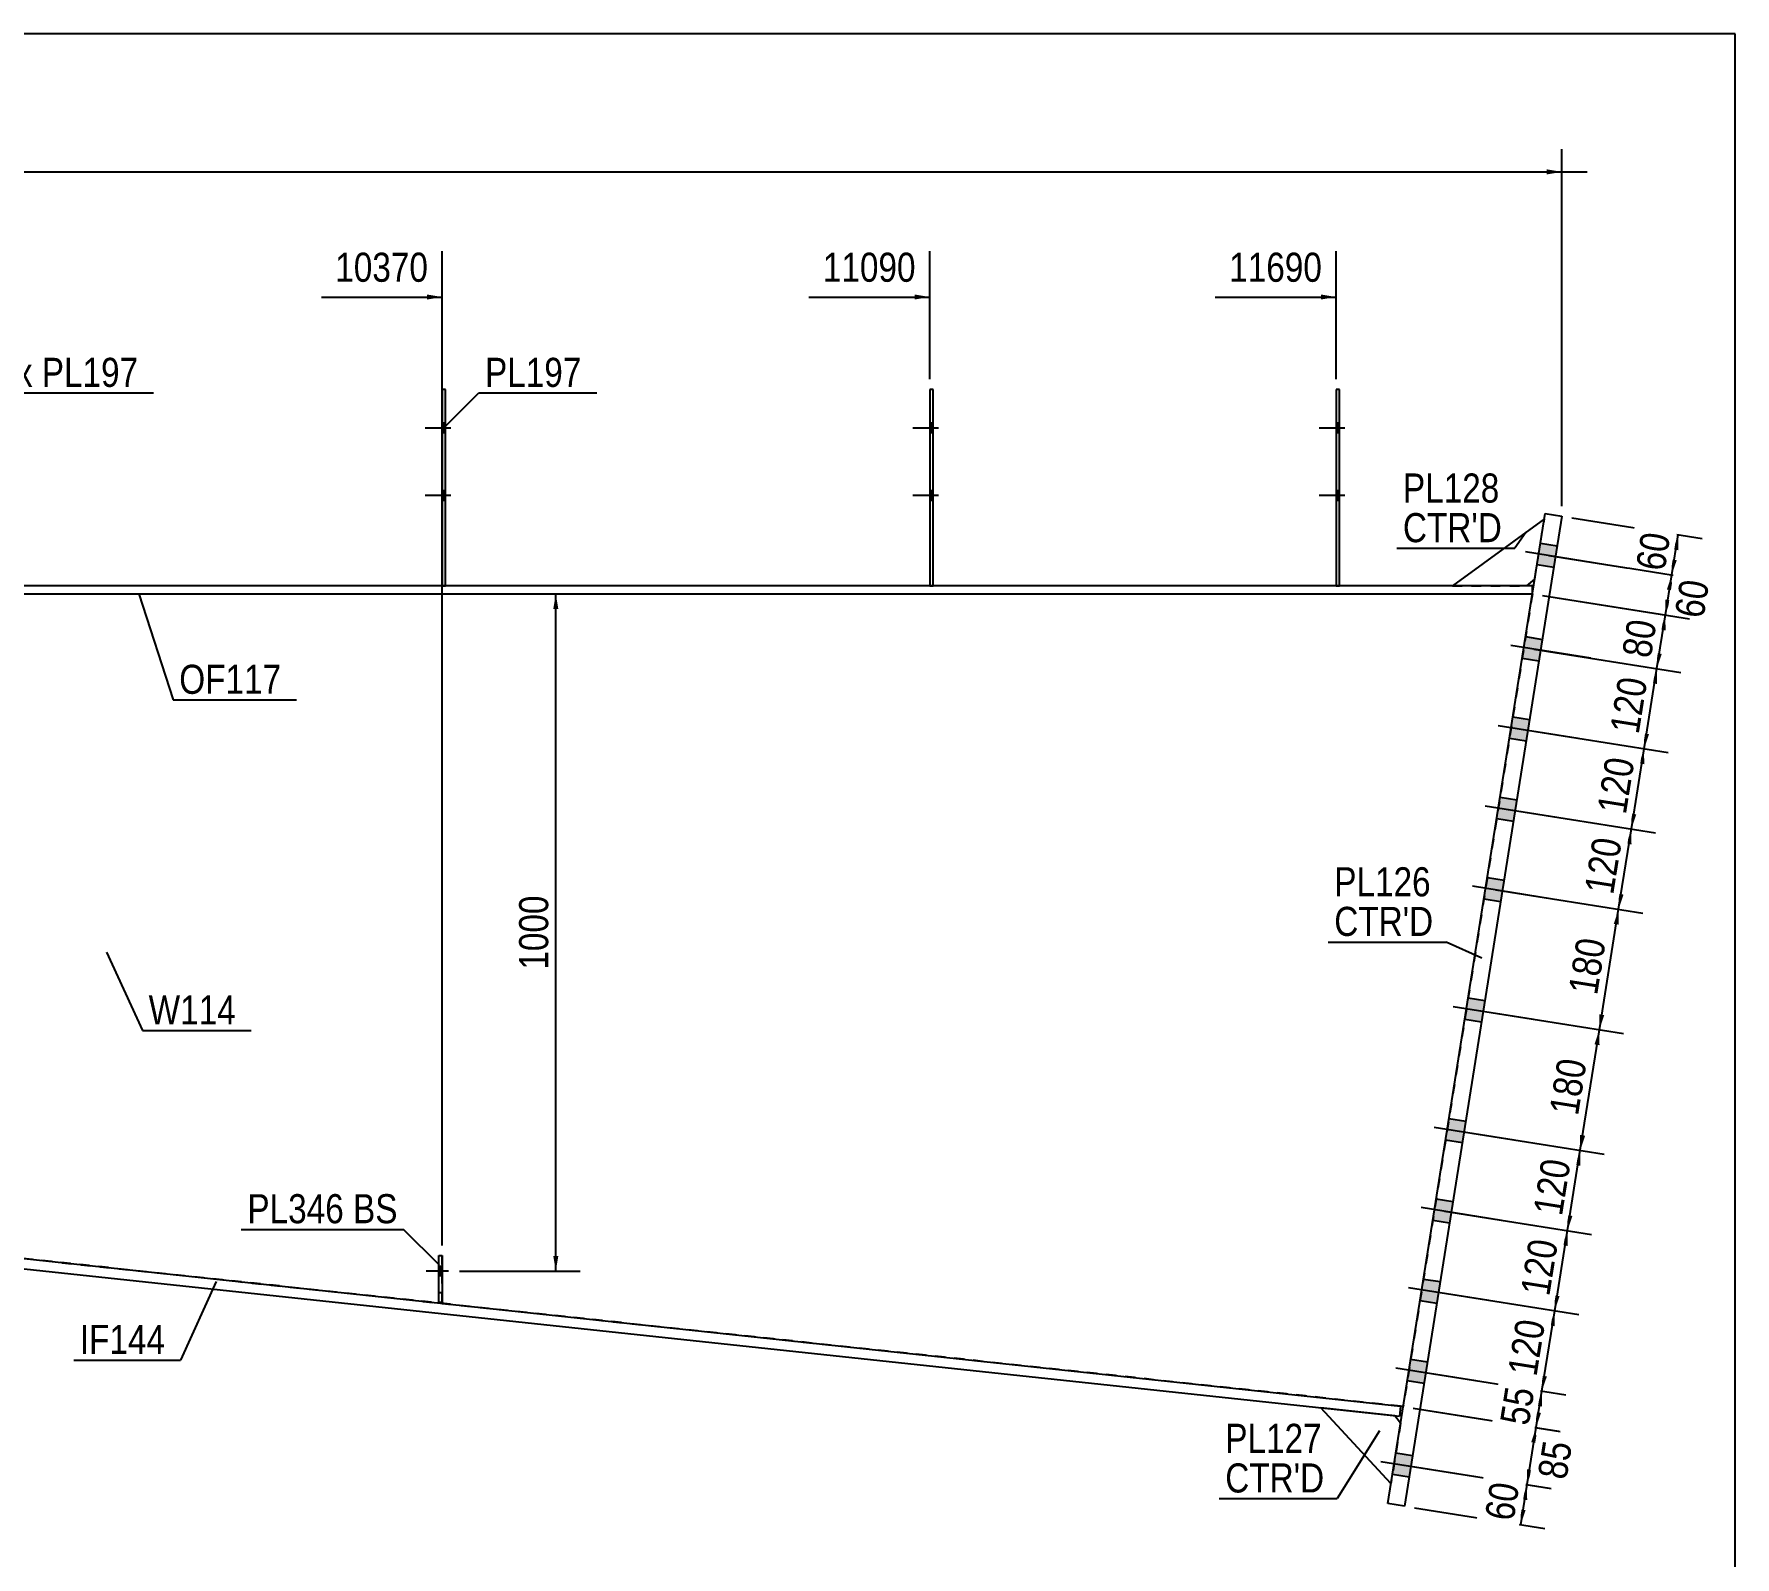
# Model space of a CAD drawing. Header units: millimetres. Extents: x -19 to 383, y -192 to 85.
# Drawn here: x 215.6 to 383.1, y -64.8 to 85.1 of the extents above; entities that cross this region are included whole.
import ezdxf

# ---------------------------------------------------------------- set-up
doc = ezdxf.new("R2010")
doc.units = ezdxf.units.MM
doc.linetypes.add('DXK_LINE_DOT1', pattern=[1.8814, 0.9407, -0.9407])
doc.linetypes.add('DXK_LINE_DOT2', pattern=[3.9198, 1.9599, -1.9599])
doc.styles.add('Arial Narrow', font='ARIALN.TTF', dxfattribs={"height": 0.2})

# ---------------------------------------------------------------- blocks, each defined once
blk = doc.blocks.new('Unknown-623477751-13654')
at = {"color": 5, "linetype": 'Continuous'}
for p, q in [((383.08, 85.13), (-16.92, 85.13)), ((383.08, -191.87), (383.08, 85.13))]:
    blk.add_line(p, q, dxfattribs=at)
blk = doc.blocks.new('Part-623477751-7496 - 7455')
at = {"color": 2, "linetype": 'Continuous'}
for p, q in [((364.31, 37.38), (355.27, 30.8)), ((362.6, 30.8), (363.37, 31.46))]:
    blk.add_line(p, q, dxfattribs=at)
at = {"color": 7, "linetype": 'DXK_LINE_DOT1'}
for p, q in [((363.37, 31.46), (364.31, 37.38)), ((355.27, 30.8), (362.6, 30.8))]:
    blk.add_line(p, q, dxfattribs=at)
blk = doc.blocks.new('Part-623477751-7477 - 7455')
at = {"color": 2, "linetype": 'Continuous'}
for p, q in [((363.14, 30.8), (199.7, 30.8)), ((363.14, 30), (363.14, 30.8)), ((199.7, 30), (363.14, 30))]:
    blk.add_line(p, q, dxfattribs=at)
blk = doc.blocks.new('Part-623477751-7481 - 7455')
at = {"color": 7, "linetype": 'DXK_LINE_DOT1'}
for p, q in [((199.7, 30), (363.14, 30)), ((363.14, 30), (350.42, -50.01)), ((350.16, -49.98), (199.7, -33.85)), ((199.7, -33.85), (350.42, -49.99))]:
    blk.add_line(p, q, dxfattribs=at)
at = {"color": 2, "linetype": 'Continuous'}
blk.add_line((350.42, -50.01), (350.16, -49.98), dxfattribs=at)
blk = doc.blocks.new('Part-623477751-7553 - 7455')
at = {"color": 7, "linetype": 'DXK_LINE_DOT1'}
for p, q in [((255.47, -39.79), (255.47, -35.16)), ((255.47, -35.16), (255.81, -35.16)), ((255.81, -39.79), (255.81, -35.16)), ((255.47, -38.79), (255.81, -38.79)), ((255.81, -39.79), (255.47, -39.79))]:
    blk.add_line(p, q, dxfattribs=at)
blk = doc.blocks.new('Part-623477751-7489 - 7455')
at = {"color": 2, "linetype": 'Continuous'}
for p, q in [((204.47, -34.36), (204.37, -35.35)), ((204.47, -34.36), (350.16, -49.98)), ((204.37, -35.35), (350.05, -50.98)), ((350.16, -49.98), (350.05, -50.98))]:
    blk.add_line(p, q, dxfattribs=at)
blk = doc.blocks.new('Part-623477751-7491 - 7455')
at = {"color": 2, "linetype": 'Continuous'}
for p, q in [((348.89, -59.58), (364.4, 37.9)), ((366.04, 37.64), (350.54, -59.84)), ((364.4, 37.9), (366.04, 37.64)), ((350.54, -59.84), (348.89, -59.58))]:
    blk.add_line(p, q, dxfattribs=at)
blk = doc.blocks.new('Part-623477751-7494 - 7455')
at = {"color": 2, "linetype": 'Continuous'}
for p, q in [((349.21, -57.59), (342.3, -50.15)), ((349.59, -50.93), (342.3, -50.15)), ((350.15, -51.66), (349.59, -50.93))]:
    blk.add_line(p, q, dxfattribs=at)
at = {"color": 7, "linetype": 'DXK_LINE_DOT1'}
blk.add_line((350.15, -51.66), (349.21, -57.59), dxfattribs=at)
blk = doc.blocks.new('Bolt-623477751-7574 - 7455')
at = {"linetype": 'Continuous'}
for points in [[(344.14, 45.87), (344.14, 46.8), (343.81, 46.8), (343.81, 45.87)], [(344.14, 45.87), (344.14, 46.8), (343.81, 46.8), (343.81, 45.87)], [(344.14, 39.2), (344.14, 40.13), (343.81, 40.13), (343.81, 39.2)], [(344.14, 39.2), (344.14, 40.13), (343.81, 40.13), (343.81, 39.2)]]:
    blk.add_hatch(color=3, dxfattribs=at).paths.add_polyline_path(points)
at = {"color": 3, "linetype": 'Continuous'}
for p, q in [((344.67, 46.33), (342.14, 46.33)), ((344.67, 46.33), (342.14, 46.33)), ((344.14, 46.8), (343.81, 46.8)), ((344.14, 46.8), (343.81, 46.8)), ((344.14, 45.87), (343.81, 45.87)), ((344.14, 45.87), (343.81, 45.87)), ((344.67, 39.67), (342.14, 39.67)), ((344.67, 39.67), (342.14, 39.67)), ((344.14, 40.13), (343.81, 40.13)), ((344.14, 40.13), (343.81, 40.13)), ((344.14, 39.2), (343.81, 39.2)), ((344.14, 39.2), (343.81, 39.2))]:
    blk.add_line(p, q, dxfattribs=at)
blk = doc.blocks.new('Bolt-623477751-7575 - 7455')
at = {"linetype": 'Continuous'}
for points in [[(304.14, 45.87), (304.14, 46.8), (303.81, 46.8), (303.81, 45.87)], [(304.14, 45.87), (304.14, 46.8), (303.81, 46.8), (303.81, 45.87)], [(304.14, 39.2), (304.14, 40.13), (303.81, 40.13), (303.81, 39.2)], [(304.14, 39.2), (304.14, 40.13), (303.81, 40.13), (303.81, 39.2)]]:
    blk.add_hatch(color=3, dxfattribs=at).paths.add_polyline_path(points)
at = {"color": 3, "linetype": 'Continuous'}
for p, q in [((304.67, 46.33), (302.14, 46.33)), ((304.67, 46.33), (302.14, 46.33)), ((304.14, 46.8), (303.81, 46.8)), ((304.14, 46.8), (303.81, 46.8)), ((304.14, 45.87), (303.81, 45.87)), ((304.14, 45.87), (303.81, 45.87)), ((304.67, 39.67), (302.14, 39.67)), ((304.67, 39.67), (302.14, 39.67)), ((304.14, 40.13), (303.81, 40.13)), ((304.14, 40.13), (303.81, 40.13)), ((304.14, 39.2), (303.81, 39.2)), ((304.14, 39.2), (303.81, 39.2))]:
    blk.add_line(p, q, dxfattribs=at)
blk = doc.blocks.new('Part-623477751-7512 - 7455')
at = {"color": 2, "linetype": 'Continuous'}
for p, q in [((344.14, 50.13), (343.81, 50.13)), ((343.81, 50.13), (343.81, 30.8)), ((344.14, 30.8), (344.14, 50.13))]:
    blk.add_line(p, q, dxfattribs=at)
at = {"color": 7, "linetype": 'DXK_LINE_DOT1'}
blk.add_line((343.81, 30.8), (344.14, 30.8), dxfattribs=at)
blk = doc.blocks.new('Part-623477751-7513 - 7455')
at = {"color": 2, "linetype": 'Continuous'}
for p, q in [((304.14, 50.13), (303.81, 50.13)), ((303.81, 50.13), (303.81, 30.8)), ((304.14, 30.8), (304.14, 50.13))]:
    blk.add_line(p, q, dxfattribs=at)
at = {"color": 7, "linetype": 'DXK_LINE_DOT1'}
blk.add_line((303.81, 30.8), (304.14, 30.8), dxfattribs=at)
blk = doc.blocks.new('Part-623477751-7522 - 7455')
at = {"color": 2, "linetype": 'Continuous'}
for p, q in [((256.14, 50.13), (255.81, 50.13)), ((255.81, 50.13), (255.81, 30.8)), ((256.14, 30.8), (256.14, 50.13))]:
    blk.add_line(p, q, dxfattribs=at)
at = {"color": 7, "linetype": 'DXK_LINE_DOT1'}
blk.add_line((255.81, 30.8), (256.14, 30.8), dxfattribs=at)
blk = doc.blocks.new('Part-623477751-7556 - 7455')
at = {"color": 2, "linetype": 'Continuous'}
for p, q in [((255.47, -39.79), (255.47, -35.16)), ((255.47, -35.16), (255.81, -35.16)), ((255.81, -35.16), (255.81, -39.79)), ((255.81, -39.79), (255.47, -39.79))]:
    blk.add_line(p, q, dxfattribs=at)
blk = doc.blocks.new('Bolt-623477751-7561 - 7455')
at = {"linetype": 'Continuous'}
for points in [[(363.94, 35), (363.6, 32.9), (365.25, 32.64), (365.58, 34.74)], [(363.94, 35), (363.6, 32.9), (365.25, 32.64), (365.58, 34.74)], [(363.94, 35), (363.6, 32.9), (365.25, 32.64), (365.58, 34.74)], [(363.94, 35), (363.6, 32.9), (365.25, 32.64), (365.58, 34.74)], [(362.47, 25.79), (362.14, 23.68), (363.78, 23.42), (364.12, 25.52)], [(362.47, 25.79), (362.14, 23.68), (363.78, 23.42), (364.12, 25.52)], [(362.47, 25.79), (362.14, 23.68), (363.78, 23.42), (364.12, 25.52)], [(362.47, 25.79), (362.14, 23.68), (363.78, 23.42), (364.12, 25.52)], [(361.21, 17.89), (360.88, 15.78), (362.52, 15.52), (362.86, 17.62)], [(361.21, 17.89), (360.88, 15.78), (362.52, 15.52), (362.86, 17.62)], [(361.21, 17.89), (360.88, 15.78), (362.52, 15.52), (362.86, 17.62)], [(361.21, 17.89), (360.88, 15.78), (362.52, 15.52), (362.86, 17.62)], [(359.96, 9.98), (359.62, 7.88), (361.27, 7.62), (361.6, 9.72)], [(359.96, 9.98), (359.62, 7.88), (361.27, 7.62), (361.6, 9.72)], [(359.96, 9.98), (359.62, 7.88), (361.27, 7.62), (361.6, 9.72)], [(359.96, 9.98), (359.62, 7.88), (361.27, 7.62), (361.6, 9.72)], [(358.7, 2.08), (358.37, -0.02), (360.01, -0.28), (360.35, 1.82)], [(358.7, 2.08), (358.37, -0.02), (360.01, -0.28), (360.35, 1.82)], [(358.7, 2.08), (358.37, -0.02), (360.01, -0.28), (360.35, 1.82)], [(358.7, 2.08), (358.37, -0.02), (360.01, -0.28), (360.35, 1.82)], [(356.81, -9.78), (356.48, -11.89), (358.12, -12.15), (358.46, -10.04)], [(356.81, -9.78), (356.48, -11.89), (358.12, -12.15), (358.46, -10.04)], [(356.81, -9.78), (356.48, -11.89), (358.12, -12.15), (358.46, -10.04)], [(356.81, -9.78), (356.48, -11.89), (358.12, -12.15), (358.46, -10.04)], [(354.92, -21.66), (354.59, -23.76), (356.24, -24.03), (356.57, -21.92)], [(354.92, -21.66), (354.59, -23.76), (356.24, -24.03), (356.57, -21.92)], [(354.92, -21.66), (354.59, -23.76), (356.24, -24.03), (356.57, -21.92)], [(354.92, -21.66), (354.59, -23.76), (356.24, -24.03), (356.57, -21.92)], [(353.67, -29.56), (353.33, -31.66), (354.98, -31.93), (355.31, -29.82)], [(353.67, -29.56), (353.33, -31.66), (354.98, -31.93), (355.31, -29.82)], [(353.67, -29.56), (353.33, -31.66), (354.98, -31.93), (355.31, -29.82)], [(353.67, -29.56), (353.33, -31.66), (354.98, -31.93), (355.31, -29.82)], [(352.41, -37.46), (352.08, -39.57), (353.72, -39.83), (354.06, -37.72)], [(352.41, -37.46), (352.08, -39.57), (353.72, -39.83), (354.06, -37.72)], [(352.41, -37.46), (352.08, -39.57), (353.72, -39.83), (354.06, -37.72)], [(352.41, -37.46), (352.08, -39.57), (353.72, -39.83), (354.06, -37.72)], [(351.15, -45.36), (350.82, -47.47), (352.47, -47.73), (352.8, -45.62)], [(351.15, -45.36), (350.82, -47.47), (352.47, -47.73), (352.8, -45.62)], [(351.15, -45.36), (350.82, -47.47), (352.47, -47.73), (352.8, -45.62)], [(351.15, -45.36), (350.82, -47.47), (352.47, -47.73), (352.8, -45.62)], [(349.69, -54.58), (349.35, -56.68), (351, -56.95), (351.33, -54.84)], [(349.69, -54.58), (349.35, -56.68), (351, -56.95), (351.33, -54.84)], [(349.69, -54.58), (349.35, -56.68), (351, -56.95), (351.33, -54.84)], [(349.69, -54.58), (349.35, -56.68), (351, -56.95), (351.33, -54.84)]]:
    blk.add_hatch(color=3, dxfattribs=at).paths.add_polyline_path(points)
at = {"color": 3, "linetype": 'Continuous'}
for p, q in [((362.47, 34.16), (370.35, 32.9)), ((362.47, 34.16), (370.35, 32.9)), ((362.47, 34.16), (370.35, 32.9)), ((362.47, 34.16), (370.35, 32.9)), ((363.94, 35), (365.58, 34.74)), ((363.94, 35), (365.58, 34.74)), ((363.94, 35), (365.58, 34.74)), ((363.94, 35), (365.58, 34.74)), ((363.6, 32.9), (365.25, 32.64)), ((363.6, 32.9), (365.25, 32.64)), ((363.6, 32.9), (365.25, 32.64)), ((363.6, 32.9), (365.25, 32.64)), ((362.47, 25.79), (364.12, 25.52)), ((362.47, 25.79), (364.12, 25.52)), ((362.47, 25.79), (364.12, 25.52)), ((362.47, 25.79), (364.12, 25.52)), ((361, 24.94), (368.89, 23.69)), ((361, 24.94), (368.89, 23.69)), ((361, 24.94), (368.89, 23.69)), ((361, 24.94), (368.89, 23.69)), ((362.14, 23.68), (363.78, 23.42)), ((362.14, 23.68), (363.78, 23.42)), ((362.14, 23.68), (363.78, 23.42)), ((362.14, 23.68), (363.78, 23.42)), ((359.75, 17.04), (367.63, 15.79)), ((359.75, 17.04), (367.63, 15.79)), ((359.75, 17.04), (367.63, 15.79)), ((359.75, 17.04), (367.63, 15.79)), ((361.21, 17.89), (362.86, 17.62)), ((361.21, 17.89), (362.86, 17.62)), ((361.21, 17.89), (362.86, 17.62)), ((361.21, 17.89), (362.86, 17.62)), ((360.88, 15.78), (362.52, 15.52)), ((360.88, 15.78), (362.52, 15.52)), ((360.88, 15.78), (362.52, 15.52)), ((360.88, 15.78), (362.52, 15.52)), ((358.49, 9.14), (366.37, 7.88)), ((358.49, 9.14), (366.37, 7.88)), ((358.49, 9.14), (366.37, 7.88)), ((358.49, 9.14), (366.37, 7.88)), ((359.96, 9.98), (361.6, 9.72)), ((359.96, 9.98), (361.6, 9.72)), ((359.96, 9.98), (361.6, 9.72)), ((359.96, 9.98), (361.6, 9.72)), ((359.62, 7.88), (361.27, 7.62)), ((359.62, 7.88), (361.27, 7.62)), ((359.62, 7.88), (361.27, 7.62)), ((359.62, 7.88), (361.27, 7.62)), ((358.7, 2.08), (360.35, 1.82)), ((358.7, 2.08), (360.35, 1.82)), ((358.7, 2.08), (360.35, 1.82)), ((358.7, 2.08), (360.35, 1.82)), ((357.23, 1.24), (365.12, -0.02)), ((357.23, 1.24), (365.12, -0.02)), ((357.23, 1.24), (365.12, -0.02)), ((357.23, 1.24), (365.12, -0.02)), ((358.37, -0.02), (360.01, -0.28)), ((358.37, -0.02), (360.01, -0.28)), ((358.37, -0.02), (360.01, -0.28)), ((358.37, -0.02), (360.01, -0.28)), ((356.81, -9.78), (358.46, -10.04)), ((356.81, -9.78), (358.46, -10.04)), ((356.81, -9.78), (358.46, -10.04)), ((356.81, -9.78), (358.46, -10.04)), ((355.35, -10.63), (363.23, -11.88)), ((355.35, -10.63), (363.23, -11.88)), ((355.35, -10.63), (363.23, -11.88)), ((355.35, -10.63), (363.23, -11.88)), ((356.48, -11.89), (358.12, -12.15)), ((356.48, -11.89), (358.12, -12.15)), ((356.48, -11.89), (358.12, -12.15)), ((356.48, -11.89), (358.12, -12.15)), ((354.92, -21.66), (356.57, -21.92)), ((354.92, -21.66), (356.57, -21.92)), ((354.92, -21.66), (356.57, -21.92)), ((354.92, -21.66), (356.57, -21.92)), ((353.46, -22.5), (361.34, -23.76)), ((353.46, -22.5), (361.34, -23.76)), ((353.46, -22.5), (361.34, -23.76)), ((353.46, -22.5), (361.34, -23.76)), ((354.59, -23.76), (356.24, -24.03)), ((354.59, -23.76), (356.24, -24.03)), ((354.59, -23.76), (356.24, -24.03)), ((354.59, -23.76), (356.24, -24.03)), ((353.67, -29.56), (355.31, -29.82)), ((353.67, -29.56), (355.31, -29.82)), ((353.67, -29.56), (355.31, -29.82)), ((353.67, -29.56), (355.31, -29.82)), ((352.2, -30.4), (360.08, -31.66)), ((352.2, -30.4), (360.08, -31.66)), ((352.2, -30.4), (360.08, -31.66)), ((352.2, -30.4), (360.08, -31.66)), ((353.33, -31.66), (354.98, -31.93)), ((353.33, -31.66), (354.98, -31.93)), ((353.33, -31.66), (354.98, -31.93)), ((353.33, -31.66), (354.98, -31.93)), ((350.94, -38.31), (358.83, -39.56)), ((350.94, -38.31), (358.83, -39.56)), ((350.94, -38.31), (358.83, -39.56)), ((350.94, -38.31), (358.83, -39.56)), ((352.41, -37.46), (354.06, -37.72)), ((352.41, -37.46), (354.06, -37.72)), ((352.41, -37.46), (354.06, -37.72)), ((352.41, -37.46), (354.06, -37.72)), ((352.08, -39.57), (353.72, -39.83)), ((352.08, -39.57), (353.72, -39.83)), ((352.08, -39.57), (353.72, -39.83)), ((352.08, -39.57), (353.72, -39.83)), ((349.69, -46.21), (357.57, -47.46)), ((349.69, -46.21), (357.57, -47.46)), ((349.69, -46.21), (357.57, -47.46)), ((349.69, -46.21), (357.57, -47.46)), ((351.15, -45.36), (352.8, -45.62)), ((351.15, -45.36), (352.8, -45.62)), ((351.15, -45.36), (352.8, -45.62)), ((351.15, -45.36), (352.8, -45.62)), ((350.82, -47.47), (352.47, -47.73)), ((350.82, -47.47), (352.47, -47.73)), ((350.82, -47.47), (352.47, -47.73)), ((350.82, -47.47), (352.47, -47.73)), ((349.69, -54.58), (351.33, -54.84)), ((349.69, -54.58), (351.33, -54.84)), ((349.69, -54.58), (351.33, -54.84)), ((349.69, -54.58), (351.33, -54.84)), ((348.22, -55.42), (356.1, -56.68)), ((348.22, -55.42), (356.1, -56.68)), ((348.22, -55.42), (356.1, -56.68)), ((348.22, -55.42), (356.1, -56.68)), ((349.35, -56.68), (351, -56.95)), ((349.35, -56.68), (351, -56.95)), ((349.35, -56.68), (351, -56.95)), ((349.35, -56.68), (351, -56.95))]:
    blk.add_line(p, q, dxfattribs=at)
blk = doc.blocks.new('Bolt-623477751-7584 - 7455')
at = {"linetype": 'Continuous'}
for points in [[(256.14, 45.87), (256.14, 46.8), (255.81, 46.8), (255.81, 45.87)], [(256.14, 45.87), (256.14, 46.8), (255.81, 46.8), (255.81, 45.87)], [(256.14, 39.2), (256.14, 40.13), (255.81, 40.13), (255.81, 39.2)], [(256.14, 39.2), (256.14, 40.13), (255.81, 40.13), (255.81, 39.2)]]:
    blk.add_hatch(color=3, dxfattribs=at).paths.add_polyline_path(points)
at = {"color": 3, "linetype": 'Continuous'}
for p, q in [((256.67, 46.33), (254.14, 46.33)), ((256.67, 46.33), (254.14, 46.33)), ((256.14, 46.8), (255.81, 46.8)), ((256.14, 46.8), (255.81, 46.8)), ((256.14, 45.87), (255.81, 45.87)), ((256.14, 45.87), (255.81, 45.87)), ((256.67, 39.67), (254.14, 39.67)), ((256.67, 39.67), (254.14, 39.67)), ((256.14, 40.13), (255.81, 40.13)), ((256.14, 40.13), (255.81, 40.13)), ((256.14, 39.2), (255.81, 39.2)), ((256.14, 39.2), (255.81, 39.2))]:
    blk.add_line(p, q, dxfattribs=at)
blk = doc.blocks.new('Bolt-623477751-7615 - 7455')
at = {"color": 3, "linetype": 'DXK_LINE_DOT2'}
for p, q in [((256.44, -36.69), (254.24, -36.69)), ((255.81, -36.23), (255.47, -36.23)), ((255.81, -37.16), (255.47, -37.16))]:
    blk.add_line(p, q, dxfattribs=at)
blk = doc.blocks.new('Bolt-623477751-7618 - 7455')
at = {"linetype": 'Continuous'}
blk.add_hatch(color=3, dxfattribs=at).paths.add_polyline_path([(255.81, -37.16), (255.81, -36.23), (255.47, -36.23), (255.47, -37.16)])
at = {"color": 3, "linetype": 'Continuous'}
for p, q in [((256.44, -36.69), (254.24, -36.69)), ((255.81, -36.23), (255.47, -36.23)), ((255.81, -37.16), (255.47, -37.16))]:
    blk.add_line(p, q, dxfattribs=at)
blk = doc.blocks.new('StraightDimension-623477751-21213 - 7455')
at = {"linetype": 'Continuous'}
blk.add_hatch(color=7, dxfattribs=at).paths.add_polyline_path([(254.31, 59.48), (255.81, 59.23), (254.31, 58.98)])
at = {"color": 7, "linetype": 'Continuous'}
for p, q in [((255.81, -34.16), (255.81, 63.73)), ((243.92, 59.23), (255.81, 59.23))]:
    blk.add_line(p, q, dxfattribs=at)
at = {"color": 0}
blk.add_wipeout([(255.03, 60.13), (255.03, 64.33), (244.69, 64.33), (244.69, 60.13)], dxfattribs=at)
at = {"color": 3, "style": 'Arial Narrow'}
blk.add_text('10370', height=2.863, dxfattribs=at).set_placement((245.29, 60.73))
blk = doc.blocks.new('StraightDimension-623477751-13848 - 7455')
at = {"linetype": 'Continuous'}
blk.add_hatch(color=7, dxfattribs=at).paths.add_polyline_path([(364.54, 71.8), (366.04, 71.55), (364.54, 71.3)])
at = {"color": 7, "linetype": 'Continuous'}
for p, q in [((366.04, 38.64), (366.04, 73.8)), ((-1.33, 71.55), (366.04, 71.55)), ((366.04, 71.55), (368.54, 71.55))]:
    blk.add_line(p, q, dxfattribs=at)
blk = doc.blocks.new('StraightDimension-623477751-20077 - 7455')
at = {"linetype": 'Continuous'}
for points in [[(371.14, -2.49), (371.62, -1.05), (371.63, -2.57)], [(370.21, -11.48), (369.73, -12.92), (369.72, -11.4)]]:
    blk.add_hatch(color=7, dxfattribs=at).paths.add_polyline_path(points)
at = {"color": 7, "linetype": 'Continuous'}
for p, q in [((359.52, 0.87), (373.99, -1.43)), ((369.73, -12.92), (371.62, -1.05)), ((357.63, -11), (372.1, -13.3))]:
    blk.add_line(p, q, dxfattribs=at)
at = {"color": 0}
blk.add_wipeout([(371.05, -3.66), (366.9, -3), (365.85, -9.6), (370, -10.26)], dxfattribs=at)
at = {"color": 3, "style": 'Arial Narrow'}
blk.add_text('180', height=2.863, rotation=80.9647, dxfattribs=at).set_placement((369.5, -9.58))
blk = doc.blocks.new('StraightDimension-623477751-21211 - 7455')
at = {"linetype": 'Continuous'}
blk.add_hatch(color=7, dxfattribs=at).paths.add_polyline_path([(342.31, 59.48), (343.81, 59.23), (342.31, 58.98)])
at = {"color": 7, "linetype": 'Continuous'}
for p, q in [((343.81, 51.13), (343.81, 63.73)), ((331.92, 59.23), (343.81, 59.23))]:
    blk.add_line(p, q, dxfattribs=at)
at = {"color": 0}
blk.add_wipeout([(343.03, 60.13), (343.03, 64.33), (332.69, 64.33), (332.69, 60.13)], dxfattribs=at)
at = {"color": 3, "style": 'Arial Narrow'}
blk.add_text('11690', height=2.863, dxfattribs=at).set_placement((333.29, 60.73))
blk = doc.blocks.new('StraightDimension-623477751-15944 - 7455')
at = {"linetype": 'Continuous'}
for points in [[(266.75, 28.5), (267, 30), (267.25, 28.5)], [(267.25, -35.19), (267, -36.69), (266.75, -35.19)]]:
    blk.add_hatch(color=7, dxfattribs=at).paths.add_polyline_path(points)
at = {"color": 7, "linetype": 'Continuous'}
for p, q in [((257.52, 30), (269.4, 30)), ((267, -36.69), (267, 30)), ((257.52, -36.69), (269.4, -36.69))]:
    blk.add_line(p, q, dxfattribs=at)
at = {"color": 0}
blk.add_wipeout([(266.85, 0.91), (262.65, 0.91), (262.65, -7.6), (266.85, -7.6)], dxfattribs=at)
at = {"color": 3, "style": 'Arial Narrow'}
blk.add_text('1000', height=2.863, rotation=90.0002, dxfattribs=at).set_placement((266.25, -7))
blk = doc.blocks.new('StraightDimension-623477751-20071 - 7455')
at = {"linetype": 'Continuous'}
for points in [[(377, 34.38), (377.48, 35.82), (377.49, 34.3)], [(377.34, 33.31), (376.85, 31.87), (376.84, 33.39)]]:
    blk.add_hatch(color=7, dxfattribs=at).paths.add_polyline_path(points)
at = {"color": 7, "linetype": 'Continuous'}
for p, q in [((367.03, 37.48), (379.85, 35.44)), ((376.85, 31.87), (377.48, 35.82)), ((364.76, 33.79), (379.23, 31.49))]:
    blk.add_line(p, q, dxfattribs=at)
at = {"color": 0}
blk.add_wipeout([(377.4, 36.27), (373.25, 36.93), (372.49, 32.13), (376.64, 31.47)], dxfattribs=at)
at = {"color": 3, "style": 'Arial Narrow'}
blk.add_text('60', height=2.863, rotation=80.9647, dxfattribs=at).set_placement((376.14, 32.16))
blk = doc.blocks.new('StraightDimension-623477751-20072 - 7455')
at = {"linetype": 'Continuous'}
for points in [[(376.37, 30.43), (376.85, 31.87), (376.87, 30.35)], [(376.71, 29.36), (376.23, 27.92), (376.22, 29.44)]]:
    blk.add_hatch(color=7, dxfattribs=at).paths.add_polyline_path(points)
at = {"color": 7, "linetype": 'Continuous'}
for p, q in [((364.76, 33.79), (379.08, 31.52)), ((376.23, 27.92), (376.85, 31.87)), ((364.13, 29.84), (378.45, 27.57))]:
    blk.add_line(p, q, dxfattribs=at)
at = {"color": 0}
blk.add_wipeout([(381.22, 31.61), (377.07, 32.27), (376.31, 27.47), (380.46, 26.81)], dxfattribs=at)
at = {"color": 3, "style": 'Arial Narrow'}
blk.add_text('60', height=2.863, rotation=80.9647, dxfattribs=at).set_placement((379.96, 27.5))
blk = doc.blocks.new('StraightDimension-623477751-20073 - 7455')
at = {"linetype": 'Continuous'}
for points in [[(375.74, 26.48), (376.23, 27.92), (376.24, 26.4)], [(375.87, 24.09), (375.39, 22.65), (375.38, 24.17)]]:
    blk.add_hatch(color=7, dxfattribs=at).paths.add_polyline_path(points)
at = {"color": 7, "linetype": 'Continuous'}
for p, q in [((364.13, 29.84), (378.6, 27.54)), ((375.39, 22.65), (376.23, 27.92)), ((363.29, 24.57), (377.76, 22.27))]:
    blk.add_line(p, q, dxfattribs=at)
at = {"color": 0}
blk.add_wipeout([(376.04, 27.7), (371.89, 28.36), (371.13, 23.57), (375.28, 22.91)], dxfattribs=at)
at = {"color": 3, "style": 'Arial Narrow'}
blk.add_text('80', height=2.863, rotation=80.9647, dxfattribs=at).set_placement((374.78, 23.59))
blk = doc.blocks.new('StraightDimension-623477751-20074 - 7455')
at = {"linetype": 'Continuous'}
for points in [[(374.91, 21.2), (375.39, 22.65), (375.4, 21.13)], [(374.61, 16.19), (374.13, 14.75), (374.12, 16.27)]]:
    blk.add_hatch(color=7, dxfattribs=at).paths.add_polyline_path(points)
at = {"color": 7, "linetype": 'Continuous'}
for p, q in [((363.29, 24.57), (377.76, 22.27)), ((374.13, 14.75), (375.39, 22.65)), ((362.03, 16.68), (376.5, 14.37))]:
    blk.add_line(p, q, dxfattribs=at)
at = {"color": 0}
blk.add_wipeout([(375.14, 22.02), (370.99, 22.68), (369.94, 16.08), (374.09, 15.42)], dxfattribs=at)
at = {"color": 3, "style": 'Arial Narrow'}
blk.add_text('120', height=2.863, rotation=80.9647, dxfattribs=at).set_placement((373.59, 16.11))
blk = doc.blocks.new('StraightDimension-623477751-20075 - 7455')
at = {"linetype": 'Continuous'}
for points in [[(373.65, 13.31), (374.13, 14.75), (374.14, 13.23)], [(373.36, 8.29), (372.88, 6.85), (372.86, 8.37)]]:
    blk.add_hatch(color=7, dxfattribs=at).paths.add_polyline_path(points)
at = {"color": 7, "linetype": 'Continuous'}
for p, q in [((362.03, 16.68), (376.5, 14.37)), ((372.88, 6.85), (374.13, 14.75)), ((360.78, 8.77), (375.25, 6.47))]:
    blk.add_line(p, q, dxfattribs=at)
at = {"color": 0}
blk.add_wipeout([(373.88, 14.12), (369.73, 14.78), (368.68, 8.18), (372.83, 7.52)], dxfattribs=at)
at = {"color": 3, "style": 'Arial Narrow'}
blk.add_text('120', height=2.863, rotation=80.9647, dxfattribs=at).set_placement((372.33, 8.21))
blk = doc.blocks.new('StraightDimension-623477751-20076 - 7455')
at = {"linetype": 'Continuous'}
for points in [[(372.39, 5.41), (372.88, 6.85), (372.89, 5.33)], [(372.1, 0.39), (371.62, -1.05), (371.61, 0.47)]]:
    blk.add_hatch(color=7, dxfattribs=at).paths.add_polyline_path(points)
at = {"color": 7, "linetype": 'Continuous'}
for p, q in [((360.78, 8.77), (375.25, 6.47)), ((371.62, -1.05), (372.88, 6.85)), ((359.52, 0.87), (373.99, -1.43))]:
    blk.add_line(p, q, dxfattribs=at)
at = {"color": 0}
blk.add_wipeout([(372.62, 6.22), (368.48, 6.88), (367.43, 0.28), (371.57, -0.38)], dxfattribs=at)
at = {"color": 3, "style": 'Arial Narrow'}
blk.add_text('120', height=2.863, rotation=80.9647, dxfattribs=at).set_placement((371.08, 0.31))
blk = doc.blocks.new('StraightDimension-623477751-20078 - 7455')
at = {"linetype": 'Continuous'}
for points in [[(369.25, -14.36), (369.73, -12.92), (369.74, -14.44)], [(368.33, -23.35), (367.84, -24.79), (367.83, -23.27)]]:
    blk.add_hatch(color=7, dxfattribs=at).paths.add_polyline_path(points)
at = {"color": 7, "linetype": 'Continuous'}
for p, q in [((357.63, -11), (372.1, -13.3)), ((367.84, -24.79), (369.73, -12.92)), ((355.74, -22.87), (370.21, -25.17))]:
    blk.add_line(p, q, dxfattribs=at)
at = {"color": 0}
blk.add_wipeout([(369.16, -15.53), (365.02, -14.87), (363.97, -21.47), (368.11, -22.13)], dxfattribs=at)
at = {"color": 3, "style": 'Arial Narrow'}
blk.add_text('180', height=2.863, rotation=80.9647, dxfattribs=at).set_placement((367.62, -21.45))
blk = doc.blocks.new('StraightDimension-623477751-20079 - 7455')
at = {"linetype": 'Continuous'}
for points in [[(367.36, -26.23), (367.84, -24.79), (367.85, -26.31)], [(367.07, -31.25), (366.59, -32.69), (366.58, -31.17)]]:
    blk.add_hatch(color=7, dxfattribs=at).paths.add_polyline_path(points)
at = {"color": 7, "linetype": 'Continuous'}
for p, q in [((355.74, -22.87), (370.21, -25.17)), ((366.59, -32.69), (367.84, -24.79)), ((354.49, -30.77), (368.96, -33.07))]:
    blk.add_line(p, q, dxfattribs=at)
at = {"color": 0}
blk.add_wipeout([(367.59, -25.42), (363.44, -24.76), (362.39, -31.36), (366.54, -32.02)], dxfattribs=at)
at = {"color": 3, "style": 'Arial Narrow'}
blk.add_text('120', height=2.863, rotation=80.9647, dxfattribs=at).set_placement((366.04, -31.33))
blk = doc.blocks.new('StraightDimension-623477751-20080 - 7455')
at = {"linetype": 'Continuous'}
for points in [[(366.1, -34.13), (366.59, -32.69), (366.6, -34.21)], [(365.81, -39.15), (365.33, -40.59), (365.32, -39.07)]]:
    blk.add_hatch(color=7, dxfattribs=at).paths.add_polyline_path(points)
at = {"color": 7, "linetype": 'Continuous'}
for p, q in [((354.49, -30.77), (368.96, -33.07)), ((365.33, -40.59), (366.59, -32.69)), ((353.23, -38.67), (367.7, -40.97))]:
    blk.add_line(p, q, dxfattribs=at)
at = {"color": 0}
blk.add_wipeout([(366.33, -33.32), (362.19, -32.66), (361.14, -39.26), (365.28, -39.92)], dxfattribs=at)
at = {"color": 3, "style": 'Arial Narrow'}
blk.add_text('120', height=2.863, rotation=80.9647, dxfattribs=at).set_placement((364.79, -39.23))
blk = doc.blocks.new('StraightDimension-623477751-20081 - 7455')
at = {"linetype": 'Continuous'}
for points in [[(364.85, -42.04), (365.33, -40.59), (365.34, -42.11)], [(364.56, -47.05), (364.07, -48.49), (364.06, -46.97)]]:
    blk.add_hatch(color=7, dxfattribs=at).paths.add_polyline_path(points)
at = {"color": 7, "linetype": 'Continuous'}
for p, q in [((353.23, -38.67), (367.7, -40.97)), ((364.07, -48.49), (365.33, -40.59)), ((351.97, -46.57), (366.44, -48.87))]:
    blk.add_line(p, q, dxfattribs=at)
at = {"color": 0}
blk.add_wipeout([(365.08, -41.22), (360.93, -40.56), (359.88, -47.16), (364.03, -47.82)], dxfattribs=at)
at = {"color": 3, "style": 'Arial Narrow'}
blk.add_text('120', height=2.863, rotation=80.9647, dxfattribs=at).set_placement((363.53, -47.13))
blk = doc.blocks.new('StraightDimension-623477751-20082 - 7455')
at = {"linetype": 'Continuous'}
for points in [[(363.59, -49.94), (364.07, -48.5), (364.08, -50.02)], [(363.98, -50.65), (363.5, -52.09), (363.49, -50.57)]]:
    blk.add_hatch(color=7, dxfattribs=at).paths.add_polyline_path(points)
at = {"color": 7, "linetype": 'Continuous'}
for p, q in [((351.97, -46.57), (366.44, -48.88)), ((363.5, -52.09), (364.07, -48.5)), ((351.4, -50.17), (365.87, -52.47))]:
    blk.add_line(p, q, dxfattribs=at)
at = {"color": 0}
blk.add_wipeout([(364.02, -47.87), (359.87, -47.21), (359.11, -52.01), (363.26, -52.67)], dxfattribs=at)
at = {"color": 3, "style": 'Arial Narrow'}
blk.add_text('55', height=2.863, rotation=80.9647, dxfattribs=at).set_placement((362.76, -51.98))
blk = doc.blocks.new('StraightDimension-623477751-20083 - 7455')
at = {"linetype": 'Continuous'}
for points in [[(363.02, -53.53), (363.5, -52.09), (363.51, -53.61)], [(363.09, -56.27), (362.61, -57.71), (362.6, -56.19)]]:
    blk.add_hatch(color=7, dxfattribs=at).paths.add_polyline_path(points)
at = {"color": 7, "linetype": 'Continuous'}
for p, q in [((351.4, -50.17), (365.72, -52.44)), ((362.61, -57.71), (363.5, -52.09)), ((350.51, -55.79), (364.83, -58.07))]:
    blk.add_line(p, q, dxfattribs=at)
at = {"color": 0}
blk.add_wipeout([(367.73, -53.19), (363.58, -52.53), (362.82, -57.32), (366.97, -57.98)], dxfattribs=at)
at = {"color": 3, "style": 'Arial Narrow'}
blk.add_text('85', height=2.863, rotation=80.9647, dxfattribs=at).set_placement((366.47, -57.3))
blk = doc.blocks.new('StraightDimension-623477751-21010 - 7455')
at = {"linetype": 'Continuous'}
for points in [[(363.59, -49.94), (364.07, -48.49), (364.08, -50.01)], [(363.98, -50.65), (363.5, -52.09), (363.49, -50.57)]]:
    blk.add_hatch(color=7, dxfattribs=at).paths.add_polyline_path(points)
at = {"color": 7, "linetype": 'Continuous'}
for p, q in [((351.97, -46.57), (366.44, -48.87)), ((363.5, -52.09), (364.07, -48.49)), ((351.4, -50.17), (365.87, -52.47))]:
    blk.add_line(p, q, dxfattribs=at)
at = {"color": 0}
blk.add_wipeout([(364.02, -47.87), (359.87, -47.21), (359.11, -52.01), (363.26, -52.67)], dxfattribs=at)
at = {"color": 3, "style": 'Arial Narrow'}
blk.add_text('55', height=2.863, rotation=80.9647, dxfattribs=at).set_placement((362.76, -51.98))
blk = doc.blocks.new('StraightDimension-623477751-21011 - 7455')
at = {"linetype": 'Continuous'}
for points in [[(362.12, -59.15), (362.61, -57.71), (362.62, -59.23)], [(362.46, -60.22), (361.98, -61.66), (361.97, -60.14)]]:
    blk.add_hatch(color=7, dxfattribs=at).paths.add_polyline_path(points)
at = {"color": 7, "linetype": 'Continuous'}
for p, q in [((350.51, -55.79), (364.98, -58.09)), ((361.98, -61.66), (362.61, -57.71)), ((351.53, -60), (364.35, -62.04))]:
    blk.add_line(p, q, dxfattribs=at)
at = {"color": 0}
blk.add_wipeout([(362.53, -57.27), (358.38, -56.61), (357.62, -61.4), (361.76, -62.06)], dxfattribs=at)
at = {"color": 3, "style": 'Arial Narrow'}
blk.add_text('60', height=2.863, rotation=80.9647, dxfattribs=at).set_placement((361.27, -61.37))
blk = doc.blocks.new('StraightDimension-623477751-21212 - 7455')
at = {"linetype": 'Continuous'}
blk.add_hatch(color=7, dxfattribs=at).paths.add_polyline_path([(302.31, 59.48), (303.81, 59.23), (302.31, 58.98)])
at = {"color": 7, "linetype": 'Continuous'}
for p, q in [((303.81, 51.13), (303.81, 63.73)), ((291.92, 59.23), (303.81, 59.23))]:
    blk.add_line(p, q, dxfattribs=at)
at = {"color": 0}
blk.add_wipeout([(303.03, 60.13), (303.03, 64.33), (292.69, 64.33), (292.69, 60.13)], dxfattribs=at)
at = {"color": 3, "style": 'Arial Narrow'}
blk.add_text('11090', height=2.863, dxfattribs=at).set_placement((293.29, 60.73))
blk = doc.blocks.new('MarkSet-623477751-19547 - 7455')
at = {"color": 0}
for points in [[(246.14, -31.97), (246.14, -28.97), (236.64, -28.97), (236.64, -31.97)], [(251.42, -31.97), (251.42, -28.97), (247.04, -28.97), (247.04, -31.97)]]:
    blk.add_wipeout(points, dxfattribs=at)
for points in [[(246.14, -31.97), (246.14, -28.97), (236.64, -28.97), (236.64, -31.97)], [(251.42, -31.97), (251.42, -28.97), (247.04, -28.97), (247.04, -31.97)]]:
    blk.add_wipeout(points, dxfattribs=at)
at = {"color": 7, "linetype": 'Continuous'}
for p in [(236.04, -32.57), (255.56, -36.11)]:
    blk.add_line(p, (252.02, -32.57), dxfattribs=at)
at = {"color": 3, "style": 'Arial Narrow'}
for s, p in [('PL346', (236.64, -31.97)), ('BS', (247.04, -31.97))]:
    blk.add_text(s, height=2.863, dxfattribs=at).set_placement(p)
blk = doc.blocks.new('MarkSet-623477751-19561 - 7455')
at = {"color": 0}
for points in [[(215.5, 50.38), (215.5, 53.38), (212.03, 53.38), (212.03, 50.38)], [(225.9, 50.38), (225.9, 53.38), (216.4, 53.38), (216.4, 50.38)]]:
    blk.add_wipeout(points, dxfattribs=at)
for points in [[(215.5, 50.38), (215.5, 53.38), (212.03, 53.38), (212.03, 50.38)], [(225.9, 50.38), (225.9, 53.38), (216.4, 53.38), (216.4, 50.38)]]:
    blk.add_wipeout(points, dxfattribs=at)
at = {"color": 7, "linetype": 'Continuous'}
for p, q in [((207.89, 46.25), (211.43, 49.78)), ((211.43, 49.78), (227.4, 49.78))]:
    blk.add_line(p, q, dxfattribs=at)
at = {"color": 3, "style": 'Arial Narrow'}
for s, p in [('3x', (212.03, 50.38)), ('PL197', (216.4, 50.38))]:
    blk.add_text(s, height=2.863, dxfattribs=at).set_placement(p)
blk = doc.blocks.new('Mark-623477751-19576 - 7455')
at = {"color": 0}
blk.add_wipeout([(239.98, 20.16), (239.98, 23.16), (229.93, 23.16), (229.93, 20.16)], dxfattribs=at)
blk.add_wipeout([(239.98, 20.16), (239.98, 23.16), (229.93, 23.16), (229.93, 20.16)], dxfattribs=at)
at = {"color": 7, "linetype": 'Continuous'}
for p, q in [((225.94, 30), (229.33, 19.56)), ((229.33, 19.56), (241.48, 19.56))]:
    blk.add_line(p, q, dxfattribs=at)
at = {"color": 3, "style": 'Arial Narrow'}
blk.add_text('OF117', height=2.863, dxfattribs=at).set_placement((229.93, 20.16))
blk = doc.blocks.new('Mark-623477751-19582 - 7455')
at = {"color": 0}
blk.add_wipeout([(235.5, -12.4), (235.5, -9.4), (226.92, -9.4), (226.92, -12.4)], dxfattribs=at)
blk.add_wipeout([(235.5, -12.4), (235.5, -9.4), (226.92, -9.4), (226.92, -12.4)], dxfattribs=at)
at = {"color": 7, "linetype": 'Continuous'}
for p, q in [((222.78, -5.27), (226.32, -13)), ((226.32, -13), (237, -13))]:
    blk.add_line(p, q, dxfattribs=at)
at = {"color": 3, "style": 'Arial Narrow'}
blk.add_text('W114', height=2.863, dxfattribs=at).set_placement((226.92, -12.4))
blk = doc.blocks.new('Mark-623477751-19594 - 7455')
at = {"color": 7, "linetype": 'Continuous'}
blk.add_line((233.58, -37.71), (230.04, -45.44), dxfattribs=at)
at = {"color": 0}
blk.add_wipeout([(228.54, -44.84), (228.54, -41.84), (220.14, -41.84), (220.14, -44.84)], dxfattribs=at)
blk.add_wipeout([(228.54, -44.84), (228.54, -41.84), (220.14, -41.84), (220.14, -44.84)], dxfattribs=at)
at = {"color": 7, "linetype": 'Continuous'}
blk.add_line((219.54, -45.44), (230.04, -45.44), dxfattribs=at)
at = {"color": 3, "style": 'Arial Narrow'}
blk.add_text('IF144', height=2.863, dxfattribs=at).set_placement((220.14, -44.84))
blk = doc.blocks.new('Mark-623477751-19597 - 7455')
at = {"color": 7, "linetype": 'Continuous'}
blk.add_line((358.17, -5.87), (354.63, -4.28), dxfattribs=at)
at = {"color": 0}
for points in [[(353.13, 0.22), (353.13, 3.22), (343.63, 3.22), (343.63, 0.22)], [(353.38, -3.68), (353.38, -0.68), (343.63, -0.68), (343.63, -3.68)]]:
    blk.add_wipeout(points, dxfattribs=at)
for points in [[(353.13, 0.22), (353.13, 3.22), (343.63, 3.22), (343.63, 0.22)], [(353.38, -3.68), (353.38, -0.68), (343.63, -0.68), (343.63, -3.68)]]:
    blk.add_wipeout(points, dxfattribs=at)
at = {"color": 7, "linetype": 'Continuous'}
blk.add_line((343.03, -4.28), (354.63, -4.28), dxfattribs=at)
at = {"color": 3, "style": 'Arial Narrow'}
blk.add_text('PL126', height=2.863, dxfattribs=at).set_placement((343.63, 0.22))
at = {"color": 1, "style": 'Arial Narrow'}
blk.add_text("CTR'D", height=2.863, dxfattribs=at).set_placement((343.63, -3.68))
blk = doc.blocks.new('Mark-623477751-19600 - 7455')
at = {"color": 7, "linetype": 'Continuous'}
blk.add_line((348.09, -52.41), (343.91, -59.08), dxfattribs=at)
at = {"color": 0}
for points in [[(342.41, -54.58), (342.41, -51.58), (332.9, -51.58), (332.9, -54.58)], [(342.66, -58.48), (342.66, -55.48), (332.9, -55.48), (332.9, -58.48)]]:
    blk.add_wipeout(points, dxfattribs=at)
for points in [[(342.41, -54.58), (342.41, -51.58), (332.9, -51.58), (332.9, -54.58)], [(342.66, -58.48), (342.66, -55.48), (332.9, -55.48), (332.9, -58.48)]]:
    blk.add_wipeout(points, dxfattribs=at)
at = {"color": 7, "linetype": 'Continuous'}
blk.add_line((332.3, -59.08), (343.91, -59.08), dxfattribs=at)
at = {"color": 3, "style": 'Arial Narrow'}
blk.add_text('PL127', height=2.863, dxfattribs=at).set_placement((332.9, -54.58))
at = {"color": 1, "style": 'Arial Narrow'}
blk.add_text("CTR'D", height=2.863, dxfattribs=at).set_placement((332.9, -58.48))
blk = doc.blocks.new('Mark-623477751-19603 - 7455')
at = {"color": 7, "linetype": 'Continuous'}
blk.add_line((362.49, 36.05), (361.39, 34.49), dxfattribs=at)
at = {"color": 0}
for points in [[(359.89, 38.99), (359.89, 41.99), (350.39, 41.99), (350.39, 38.99)], [(360.15, 35.09), (360.15, 38.09), (350.39, 38.09), (350.39, 35.09)]]:
    blk.add_wipeout(points, dxfattribs=at)
for points in [[(359.89, 38.99), (359.89, 41.99), (350.39, 41.99), (350.39, 38.99)], [(360.15, 35.09), (360.15, 38.09), (350.39, 38.09), (350.39, 35.09)]]:
    blk.add_wipeout(points, dxfattribs=at)
at = {"color": 7, "linetype": 'Continuous'}
blk.add_line((349.79, 34.49), (361.39, 34.49), dxfattribs=at)
at = {"color": 3, "style": 'Arial Narrow'}
blk.add_text('PL128', height=2.863, dxfattribs=at).set_placement((350.39, 38.99))
at = {"color": 1, "style": 'Arial Narrow'}
blk.add_text("CTR'D", height=2.863, dxfattribs=at).set_placement((350.39, 35.09))
blk = doc.blocks.new('Mark-623477751-19657 - 7455')
at = {"color": 0}
blk.add_wipeout([(269.53, 50.38), (269.53, 53.38), (260.03, 53.38), (260.03, 50.38)], dxfattribs=at)
blk.add_wipeout([(269.53, 50.38), (269.53, 53.38), (260.03, 53.38), (260.03, 50.38)], dxfattribs=at)
at = {"color": 7, "linetype": 'Continuous'}
for p, q in [((255.89, 46.25), (259.43, 49.78)), ((259.43, 49.78), (271.03, 49.78))]:
    blk.add_line(p, q, dxfattribs=at)
at = {"color": 3, "style": 'Arial Narrow'}
blk.add_text('PL197', height=2.863, dxfattribs=at).set_placement((260.03, 50.38))

msp = doc.modelspace()

# ---------------------------------------------------------------- block references
for name in ['Unknown-623477751-13654', 'Part-623477751-7522 - 7455', 'Part-623477751-7513 - 7455', 'Part-623477751-7512 - 7455', 'Bolt-623477751-7584 - 7455', 'Bolt-623477751-7575 - 7455', 'Bolt-623477751-7574 - 7455', 'Part-623477751-7491 - 7455', 'Part-623477751-7496 - 7455', 'Bolt-623477751-7561 - 7455', 'Part-623477751-7477 - 7455', 'Part-623477751-7481 - 7455', 'Part-623477751-7489 - 7455', 'Part-623477751-7553 - 7455', 'Part-623477751-7556 - 7455', 'Bolt-623477751-7615 - 7455', 'Bolt-623477751-7618 - 7455', 'Part-623477751-7494 - 7455']:
    msp.add_blockref(name, (0, 0))

# ---------------------------------------------------------------- next in the draw order: block references
for name in ['StraightDimension-623477751-21213 - 7455', 'StraightDimension-623477751-20071 - 7455', 'Mark-623477751-19576 - 7455', 'StraightDimension-623477751-15944 - 7455', 'StraightDimension-623477751-20077 - 7455', 'Mark-623477751-19582 - 7455', 'Mark-623477751-19594 - 7455', 'Mark-623477751-19600 - 7455']:
    msp.add_blockref(name, (0, 0))

# ---------------------------------------------------------------- next in the draw order: block references
for name in ['StraightDimension-623477751-13848 - 7455', 'StraightDimension-623477751-20072 - 7455', 'Mark-623477751-19597 - 7455', 'StraightDimension-623477751-20078 - 7455', 'MarkSet-623477751-19547 - 7455']:
    msp.add_blockref(name, (0, 0))

# ---------------------------------------------------------------- next in the draw order: block references
for name in ['StraightDimension-623477751-21212 - 7455', 'StraightDimension-623477751-21211 - 7455', 'MarkSet-623477751-19561 - 7455', 'Mark-623477751-19657 - 7455', 'Mark-623477751-19603 - 7455', 'StraightDimension-623477751-20073 - 7455', 'StraightDimension-623477751-20079 - 7455']:
    msp.add_blockref(name, (0, 0))

# ---------------------------------------------------------------- next in the draw order: block references
for name in ['StraightDimension-623477751-20074 - 7455', 'StraightDimension-623477751-20080 - 7455']:
    msp.add_blockref(name, (0, 0))

# ---------------------------------------------------------------- next in the draw order: block references
for name in ['StraightDimension-623477751-20075 - 7455', 'StraightDimension-623477751-20081 - 7455']:
    msp.add_blockref(name, (0, 0))

# ---------------------------------------------------------------- next in the draw order: block references
for name in ['StraightDimension-623477751-20076 - 7455', 'StraightDimension-623477751-20082 - 7455']:
    msp.add_blockref(name, (0, 0))

# ---------------------------------------------------------------- next in the draw order: block references
msp.add_blockref('StraightDimension-623477751-20083 - 7455', (0, 0))

# ---------------------------------------------------------------- next in the draw order: block references
for name in ['StraightDimension-623477751-21010 - 7455', 'StraightDimension-623477751-21011 - 7455']:
    msp.add_blockref(name, (0, 0))

doc.saveas('drawing.dxf')
